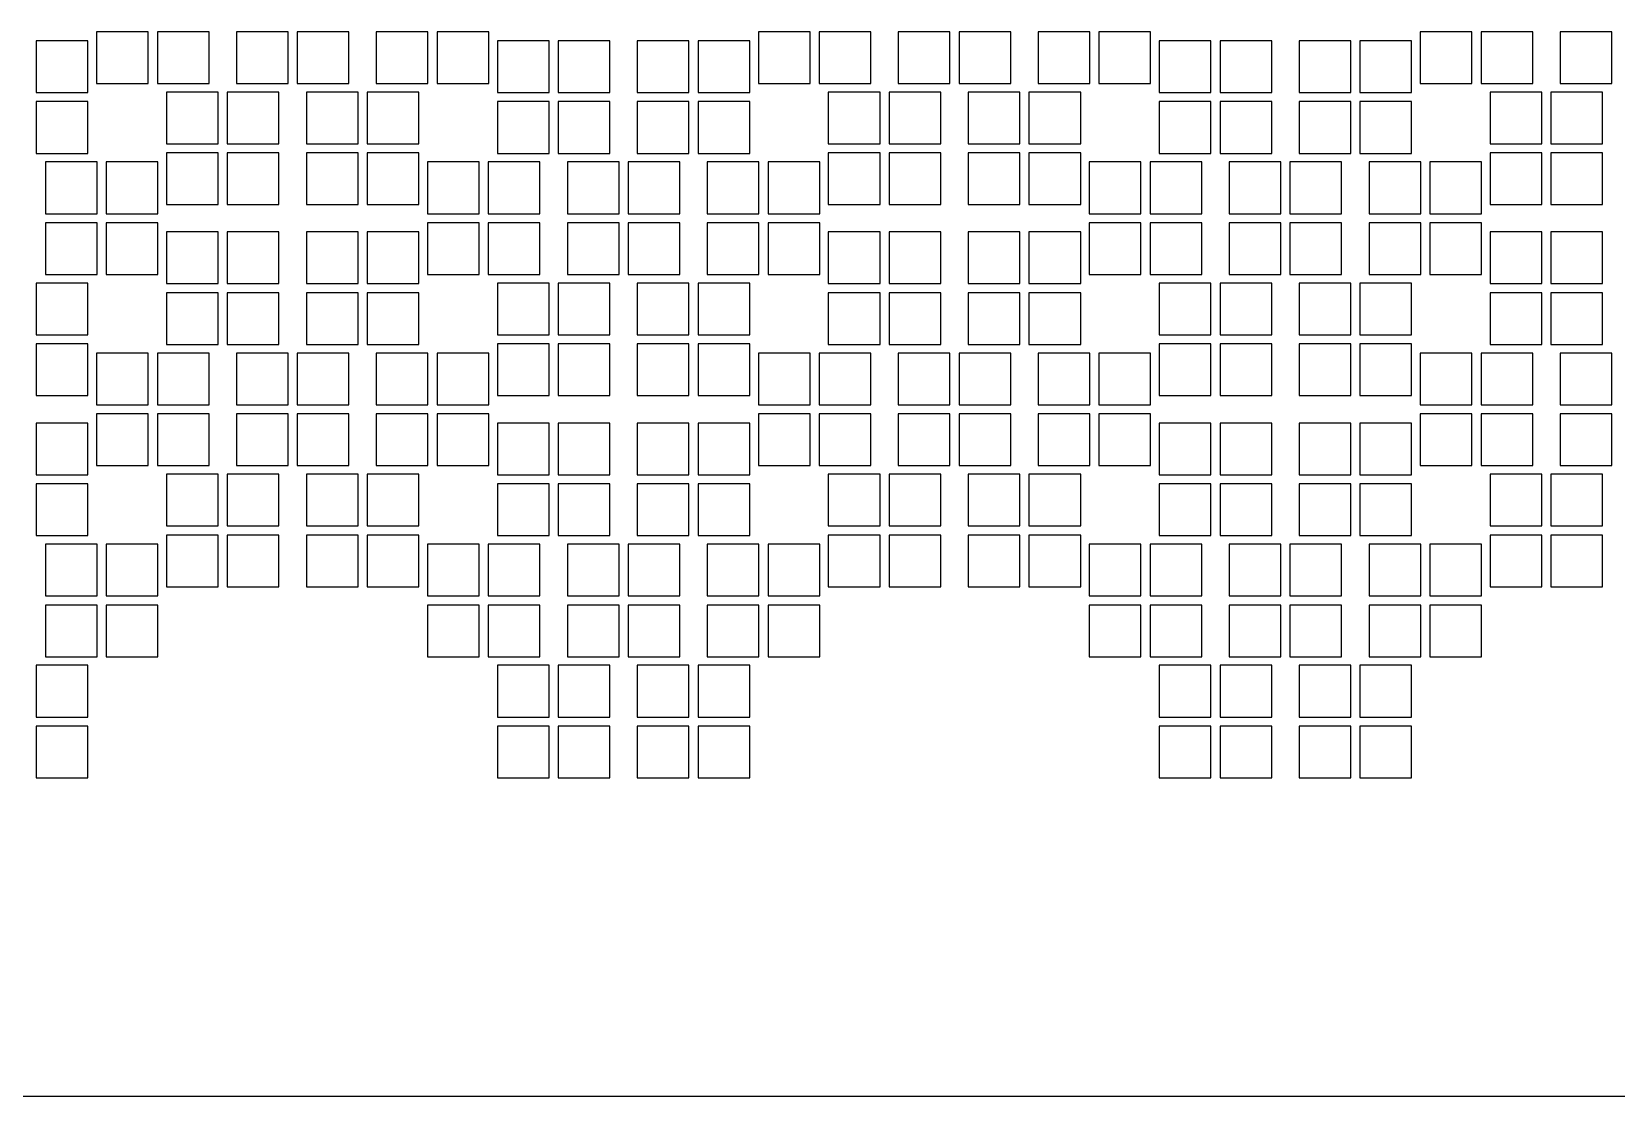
# Model space of a CAD drawing. Header units: millimetres. Extents: x -49 to 54, y -38 to 38.
# Drawn here: x -23.34 to 2.72, y -38 to -20.5 of the extents above; entities that cross this region are included whole.
import ezdxf

# ---------------------------------------------------------------- set-up
doc = ezdxf.new("R2010")
doc.units = ezdxf.units.MM

msp = doc.modelspace()

# ---------------------------------------------------------------- linework, layer by layer
for points in [[(-22.2715, -21.3471), (-21.4215, -21.3471), (-21.4215, -20.4971), (-22.2715, -20.4971), (-22.2715, -21.3471)], [(-21.2715, -21.3471), (-20.4215, -21.3471), (-20.4215, -20.4971), (-21.2715, -20.4971), (-21.2715, -21.3471)], [(-19.9715, -21.3471), (-19.1215, -21.3471), (-19.1215, -20.4971), (-19.9715, -20.4971), (-19.9715, -21.3471)], [(-18.9715, -21.3471), (-18.1215, -21.3471), (-18.1215, -20.4971), (-18.9715, -20.4971), (-18.9715, -21.3471)], [(-17.6715, -21.3471), (-16.8215, -21.3471), (-16.8215, -20.4971), (-17.6715, -20.4971), (-17.6715, -21.3471)], [(-16.6715, -21.3471), (-15.8215, -21.3471), (-15.8215, -20.4971), (-16.6715, -20.4971), (-16.6715, -21.3471)], [(-11.3878, -21.3471), (-10.5378, -21.3471), (-10.5378, -20.4971), (-11.3878, -20.4971), (-11.3878, -21.3471)], [(-10.3878, -21.3471), (-9.5378, -21.3471), (-9.5378, -20.4971), (-10.3878, -20.4971), (-10.3878, -21.3471)], [(-9.0878, -21.3471), (-8.2378, -21.3471), (-8.2378, -20.4971), (-9.0878, -20.4971), (-9.0878, -21.3471)], [(-8.0878, -21.3471), (-7.2378, -21.3471), (-7.2378, -20.4971), (-8.0878, -20.4971), (-8.0878, -21.3471)], [(-6.7878, -21.3471), (-5.9378, -21.3471), (-5.9378, -20.4971), (-6.7878, -20.4971), (-6.7878, -21.3471)], [(-5.7878, -21.3471), (-4.9378, -21.3471), (-4.9378, -20.4971), (-5.7878, -20.4971), (-5.7878, -21.3471)], [(-0.5041, -21.3471), (0.3459, -21.3471), (0.3459, -20.4971), (-0.5041, -20.4971), (-0.5041, -21.3471)], [(0.4959, -21.3471), (1.3459, -21.3471), (1.3459, -20.4971), (0.4959, -20.4971), (0.4959, -21.3471)], [(1.7959, -21.3471), (2.6459, -21.3471), (2.6459, -20.4971), (1.7959, -20.4971), (1.7959, -21.3471)], [(-23.2634, -21.4971), (-22.4134, -21.4971), (-22.4134, -20.6471), (-23.2634, -20.6471), (-23.2634, -21.4971)], [(-15.6796, -21.4971), (-14.8296, -21.4971), (-14.8296, -20.6471), (-15.6796, -20.6471), (-15.6796, -21.4971)], [(-14.6796, -21.4971), (-13.8296, -21.4971), (-13.8296, -20.6471), (-14.6796, -20.6471), (-14.6796, -21.4971)], [(-13.3796, -21.4971), (-12.5296, -21.4971), (-12.5296, -20.6471), (-13.3796, -20.6471), (-13.3796, -21.4971)], [(-12.3796, -21.4971), (-11.5296, -21.4971), (-11.5296, -20.6471), (-12.3796, -20.6471), (-12.3796, -21.4971)], [(-4.7959, -21.4971), (-3.9459, -21.4971), (-3.9459, -20.6471), (-4.7959, -20.6471), (-4.7959, -21.4971)], [(-3.7959, -21.4971), (-2.9459, -21.4971), (-2.9459, -20.6471), (-3.7959, -20.6471), (-3.7959, -21.4971)], [(-2.4959, -21.4971), (-1.6459, -21.4971), (-1.6459, -20.6471), (-2.4959, -20.6471), (-2.4959, -21.4971)], [(-1.4959, -21.4971), (-0.6459, -21.4971), (-0.6459, -20.6471), (-1.4959, -20.6471), (-1.4959, -21.4971)], [(-21.1215, -22.3389), (-20.2715, -22.3389), (-20.2715, -21.4889), (-21.1215, -21.4889), (-21.1215, -22.3389)], [(-20.1215, -22.3389), (-19.2715, -22.3389), (-19.2715, -21.4889), (-20.1215, -21.4889), (-20.1215, -22.3389)], [(-18.8215, -22.3389), (-17.9715, -22.3389), (-17.9715, -21.4889), (-18.8215, -21.4889), (-18.8215, -22.3389)], [(-17.8215, -22.3389), (-16.9715, -22.3389), (-16.9715, -21.4889), (-17.8215, -21.4889), (-17.8215, -22.3389)], [(-10.2378, -22.3389), (-9.3878, -22.3389), (-9.3878, -21.4889), (-10.2378, -21.4889), (-10.2378, -22.3389)], [(-9.2378, -22.3389), (-8.3878, -22.3389), (-8.3878, -21.4889), (-9.2378, -21.4889), (-9.2378, -22.3389)], [(-7.9378, -22.3389), (-7.0878, -22.3389), (-7.0878, -21.4889), (-7.9378, -21.4889), (-7.9378, -22.3389)], [(-6.9378, -22.3389), (-6.0878, -22.3389), (-6.0878, -21.4889), (-6.9378, -21.4889), (-6.9378, -22.3389)], [(0.6459, -22.3389), (1.4959, -22.3389), (1.4959, -21.4889), (0.6459, -21.4889), (0.6459, -22.3389)], [(1.6459, -22.3389), (2.4959, -22.3389), (2.4959, -21.4889), (1.6459, -21.4889), (1.6459, -22.3389)], [(-23.2634, -22.4971), (-22.4134, -22.4971), (-22.4134, -21.6471), (-23.2634, -21.6471), (-23.2634, -22.4971)], [(-15.6796, -22.4971), (-14.8296, -22.4971), (-14.8296, -21.6471), (-15.6796, -21.6471), (-15.6796, -22.4971)], [(-14.6796, -22.4971), (-13.8296, -22.4971), (-13.8296, -21.6471), (-14.6796, -21.6471), (-14.6796, -22.4971)], [(-13.3796, -22.4971), (-12.5296, -22.4971), (-12.5296, -21.6471), (-13.3796, -21.6471), (-13.3796, -22.4971)], [(-12.3796, -22.4971), (-11.5296, -22.4971), (-11.5296, -21.6471), (-12.3796, -21.6471), (-12.3796, -22.4971)], [(-4.7959, -22.4971), (-3.9459, -22.4971), (-3.9459, -21.6471), (-4.7959, -21.6471), (-4.7959, -22.4971)], [(-3.7959, -22.4971), (-2.9459, -22.4971), (-2.9459, -21.6471), (-3.7959, -21.6471), (-3.7959, -22.4971)], [(-2.4959, -22.4971), (-1.6459, -22.4971), (-1.6459, -21.6471), (-2.4959, -21.6471), (-2.4959, -22.4971)], [(-1.4959, -22.4971), (-0.6459, -22.4971), (-0.6459, -21.6471), (-1.4959, -21.6471), (-1.4959, -22.4971)], [(-23.1134, -23.4889), (-22.2634, -23.4889), (-22.2634, -22.6389), (-23.1134, -22.6389), (-23.1134, -23.4889)], [(-22.1134, -23.4889), (-21.2634, -23.4889), (-21.2634, -22.6389), (-22.1134, -22.6389), (-22.1134, -23.4889)], [(-21.1215, -23.3389), (-20.2715, -23.3389), (-20.2715, -22.4889), (-21.1215, -22.4889), (-21.1215, -23.3389)], [(-20.1215, -23.3389), (-19.2715, -23.3389), (-19.2715, -22.4889), (-20.1215, -22.4889), (-20.1215, -23.3389)], [(-18.8215, -23.3389), (-17.9715, -23.3389), (-17.9715, -22.4889), (-18.8215, -22.4889), (-18.8215, -23.3389)], [(-17.8215, -23.3389), (-16.9715, -23.3389), (-16.9715, -22.4889), (-17.8215, -22.4889), (-17.8215, -23.3389)], [(-16.8296, -23.4889), (-15.9796, -23.4889), (-15.9796, -22.6389), (-16.8296, -22.6389), (-16.8296, -23.4889)], [(-15.8296, -23.4889), (-14.9796, -23.4889), (-14.9796, -22.6389), (-15.8296, -22.6389), (-15.8296, -23.4889)], [(-14.5296, -23.4889), (-13.6796, -23.4889), (-13.6796, -22.6389), (-14.5296, -22.6389), (-14.5296, -23.4889)], [(-13.5296, -23.4889), (-12.6796, -23.4889), (-12.6796, -22.6389), (-13.5296, -22.6389), (-13.5296, -23.4889)], [(-12.2296, -23.4889), (-11.3796, -23.4889), (-11.3796, -22.6389), (-12.2296, -22.6389), (-12.2296, -23.4889)], [(-11.2296, -23.4889), (-10.3796, -23.4889), (-10.3796, -22.6389), (-11.2296, -22.6389), (-11.2296, -23.4889)], [(-10.2378, -23.3389), (-9.3878, -23.3389), (-9.3878, -22.4889), (-10.2378, -22.4889), (-10.2378, -23.3389)], [(-9.2378, -23.3389), (-8.3878, -23.3389), (-8.3878, -22.4889), (-9.2378, -22.4889), (-9.2378, -23.3389)], [(-7.9378, -23.3389), (-7.0878, -23.3389), (-7.0878, -22.4889), (-7.9378, -22.4889), (-7.9378, -23.3389)], [(-6.9378, -23.3389), (-6.0878, -23.3389), (-6.0878, -22.4889), (-6.9378, -22.4889), (-6.9378, -23.3389)], [(-5.9459, -23.4889), (-5.0959, -23.4889), (-5.0959, -22.6389), (-5.9459, -22.6389), (-5.9459, -23.4889)], [(-4.9459, -23.4889), (-4.0959, -23.4889), (-4.0959, -22.6389), (-4.9459, -22.6389), (-4.9459, -23.4889)], [(-3.6459, -23.4889), (-2.7959, -23.4889), (-2.7959, -22.6389), (-3.6459, -22.6389), (-3.6459, -23.4889)], [(-2.6459, -23.4889), (-1.7959, -23.4889), (-1.7959, -22.6389), (-2.6459, -22.6389), (-2.6459, -23.4889)], [(-1.3459, -23.4889), (-0.4959, -23.4889), (-0.4959, -22.6389), (-1.3459, -22.6389), (-1.3459, -23.4889)], [(-0.3459, -23.4889), (0.5041, -23.4889), (0.5041, -22.6389), (-0.3459, -22.6389), (-0.3459, -23.4889)], [(0.6459, -23.3389), (1.4959, -23.3389), (1.4959, -22.4889), (0.6459, -22.4889), (0.6459, -23.3389)], [(1.6459, -23.3389), (2.4959, -23.3389), (2.4959, -22.4889), (1.6459, -22.4889), (1.6459, -23.3389)], [(-23.1134, -24.4889), (-22.2634, -24.4889), (-22.2634, -23.6389), (-23.1134, -23.6389), (-23.1134, -24.4889)], [(-22.1134, -24.4889), (-21.2634, -24.4889), (-21.2634, -23.6389), (-22.1134, -23.6389), (-22.1134, -24.4889)], [(-16.8296, -24.4889), (-15.9796, -24.4889), (-15.9796, -23.6389), (-16.8296, -23.6389), (-16.8296, -24.4889)], [(-15.8296, -24.4889), (-14.9796, -24.4889), (-14.9796, -23.6389), (-15.8296, -23.6389), (-15.8296, -24.4889)], [(-14.5296, -24.4889), (-13.6796, -24.4889), (-13.6796, -23.6389), (-14.5296, -23.6389), (-14.5296, -24.4889)], [(-13.5296, -24.4889), (-12.6796, -24.4889), (-12.6796, -23.6389), (-13.5296, -23.6389), (-13.5296, -24.4889)], [(-12.2296, -24.4889), (-11.3796, -24.4889), (-11.3796, -23.6389), (-12.2296, -23.6389), (-12.2296, -24.4889)], [(-11.2296, -24.4889), (-10.3796, -24.4889), (-10.3796, -23.6389), (-11.2296, -23.6389), (-11.2296, -24.4889)], [(-5.9459, -24.4889), (-5.0959, -24.4889), (-5.0959, -23.6389), (-5.9459, -23.6389), (-5.9459, -24.4889)], [(-4.9459, -24.4889), (-4.0959, -24.4889), (-4.0959, -23.6389), (-4.9459, -23.6389), (-4.9459, -24.4889)], [(-3.6459, -24.4889), (-2.7959, -24.4889), (-2.7959, -23.6389), (-3.6459, -23.6389), (-3.6459, -24.4889)], [(-2.6459, -24.4889), (-1.7959, -24.4889), (-1.7959, -23.6389), (-2.6459, -23.6389), (-2.6459, -24.4889)], [(-1.3459, -24.4889), (-0.4959, -24.4889), (-0.4959, -23.6389), (-1.3459, -23.6389), (-1.3459, -24.4889)], [(-0.3459, -24.4889), (0.5041, -24.4889), (0.5041, -23.6389), (-0.3459, -23.6389), (-0.3459, -24.4889)], [(-21.1215, -24.6389), (-20.2715, -24.6389), (-20.2715, -23.7889), (-21.1215, -23.7889), (-21.1215, -24.6389)], [(-20.1215, -24.6389), (-19.2715, -24.6389), (-19.2715, -23.7889), (-20.1215, -23.7889), (-20.1215, -24.6389)], [(-18.8215, -24.6389), (-17.9715, -24.6389), (-17.9715, -23.7889), (-18.8215, -23.7889), (-18.8215, -24.6389)], [(-17.8215, -24.6389), (-16.9715, -24.6389), (-16.9715, -23.7889), (-17.8215, -23.7889), (-17.8215, -24.6389)], [(-10.2378, -24.6389), (-9.3878, -24.6389), (-9.3878, -23.7889), (-10.2378, -23.7889), (-10.2378, -24.6389)], [(-9.2378, -24.6389), (-8.3878, -24.6389), (-8.3878, -23.7889), (-9.2378, -23.7889), (-9.2378, -24.6389)], [(-7.9378, -24.6389), (-7.0878, -24.6389), (-7.0878, -23.7889), (-7.9378, -23.7889), (-7.9378, -24.6389)], [(-6.9378, -24.6389), (-6.0878, -24.6389), (-6.0878, -23.7889), (-6.9378, -23.7889), (-6.9378, -24.6389)], [(0.6459, -24.6389), (1.4959, -24.6389), (1.4959, -23.7889), (0.6459, -23.7889), (0.6459, -24.6389)], [(1.6459, -24.6389), (2.4959, -24.6389), (2.4959, -23.7889), (1.6459, -23.7889), (1.6459, -24.6389)], [(-23.2634, -25.4808), (-22.4134, -25.4808), (-22.4134, -24.6308), (-23.2634, -24.6308), (-23.2634, -25.4808)], [(-15.6796, -25.4808), (-14.8296, -25.4808), (-14.8296, -24.6308), (-15.6796, -24.6308), (-15.6796, -25.4808)], [(-14.6796, -25.4808), (-13.8296, -25.4808), (-13.8296, -24.6308), (-14.6796, -24.6308), (-14.6796, -25.4808)], [(-13.3796, -25.4808), (-12.5296, -25.4808), (-12.5296, -24.6308), (-13.3796, -24.6308), (-13.3796, -25.4808)], [(-12.3796, -25.4808), (-11.5296, -25.4808), (-11.5296, -24.6308), (-12.3796, -24.6308), (-12.3796, -25.4808)], [(-4.7959, -25.4808), (-3.9459, -25.4808), (-3.9459, -24.6308), (-4.7959, -24.6308), (-4.7959, -25.4808)], [(-3.7959, -25.4808), (-2.9459, -25.4808), (-2.9459, -24.6308), (-3.7959, -24.6308), (-3.7959, -25.4808)], [(-2.4959, -25.4808), (-1.6459, -25.4808), (-1.6459, -24.6308), (-2.4959, -24.6308), (-2.4959, -25.4808)], [(-1.4959, -25.4808), (-0.6459, -25.4808), (-0.6459, -24.6308), (-1.4959, -24.6308), (-1.4959, -25.4808)], [(-21.1215, -25.6389), (-20.2715, -25.6389), (-20.2715, -24.7889), (-21.1215, -24.7889), (-21.1215, -25.6389)], [(-20.1215, -25.6389), (-19.2715, -25.6389), (-19.2715, -24.7889), (-20.1215, -24.7889), (-20.1215, -25.6389)], [(-18.8215, -25.6389), (-17.9715, -25.6389), (-17.9715, -24.7889), (-18.8215, -24.7889), (-18.8215, -25.6389)], [(-17.8215, -25.6389), (-16.9715, -25.6389), (-16.9715, -24.7889), (-17.8215, -24.7889), (-17.8215, -25.6389)], [(-10.2378, -25.6389), (-9.3878, -25.6389), (-9.3878, -24.7889), (-10.2378, -24.7889), (-10.2378, -25.6389)], [(-9.2378, -25.6389), (-8.3878, -25.6389), (-8.3878, -24.7889), (-9.2378, -24.7889), (-9.2378, -25.6389)], [(-7.9378, -25.6389), (-7.0878, -25.6389), (-7.0878, -24.7889), (-7.9378, -24.7889), (-7.9378, -25.6389)], [(-6.9378, -25.6389), (-6.0878, -25.6389), (-6.0878, -24.7889), (-6.9378, -24.7889), (-6.9378, -25.6389)], [(0.6459, -25.6389), (1.4959, -25.6389), (1.4959, -24.7889), (0.6459, -24.7889), (0.6459, -25.6389)], [(1.6459, -25.6389), (2.4959, -25.6389), (2.4959, -24.7889), (1.6459, -24.7889), (1.6459, -25.6389)], [(-23.2634, -26.4808), (-22.4134, -26.4808), (-22.4134, -25.6308), (-23.2634, -25.6308), (-23.2634, -26.4808)], [(-22.2715, -26.6308), (-21.4215, -26.6308), (-21.4215, -25.7808), (-22.2715, -25.7808), (-22.2715, -26.6308)], [(-21.2715, -26.6308), (-20.4215, -26.6308), (-20.4215, -25.7808), (-21.2715, -25.7808), (-21.2715, -26.6308)], [(-19.9715, -26.6308), (-19.1215, -26.6308), (-19.1215, -25.7808), (-19.9715, -25.7808), (-19.9715, -26.6308)], [(-18.9715, -26.6308), (-18.1215, -26.6308), (-18.1215, -25.7808), (-18.9715, -25.7808), (-18.9715, -26.6308)], [(-17.6715, -26.6308), (-16.8215, -26.6308), (-16.8215, -25.7808), (-17.6715, -25.7808), (-17.6715, -26.6308)], [(-16.6715, -26.6308), (-15.8215, -26.6308), (-15.8215, -25.7808), (-16.6715, -25.7808), (-16.6715, -26.6308)], [(-15.6796, -26.4808), (-14.8296, -26.4808), (-14.8296, -25.6308), (-15.6796, -25.6308), (-15.6796, -26.4808)], [(-14.6796, -26.4808), (-13.8296, -26.4808), (-13.8296, -25.6308), (-14.6796, -25.6308), (-14.6796, -26.4808)], [(-13.3796, -26.4808), (-12.5296, -26.4808), (-12.5296, -25.6308), (-13.3796, -25.6308), (-13.3796, -26.4808)], [(-12.3796, -26.4808), (-11.5296, -26.4808), (-11.5296, -25.6308), (-12.3796, -25.6308), (-12.3796, -26.4808)], [(-11.3878, -26.6308), (-10.5378, -26.6308), (-10.5378, -25.7808), (-11.3878, -25.7808), (-11.3878, -26.6308)], [(-10.3878, -26.6308), (-9.5378, -26.6308), (-9.5378, -25.7808), (-10.3878, -25.7808), (-10.3878, -26.6308)], [(-9.0878, -26.6308), (-8.2378, -26.6308), (-8.2378, -25.7808), (-9.0878, -25.7808), (-9.0878, -26.6308)], [(-8.0878, -26.6308), (-7.2378, -26.6308), (-7.2378, -25.7808), (-8.0878, -25.7808), (-8.0878, -26.6308)], [(-6.7878, -26.6308), (-5.9378, -26.6308), (-5.9378, -25.7808), (-6.7878, -25.7808), (-6.7878, -26.6308)], [(-5.7878, -26.6308), (-4.9378, -26.6308), (-4.9378, -25.7808), (-5.7878, -25.7808), (-5.7878, -26.6308)], [(-4.7959, -26.4808), (-3.9459, -26.4808), (-3.9459, -25.6308), (-4.7959, -25.6308), (-4.7959, -26.4808)], [(-3.7959, -26.4808), (-2.9459, -26.4808), (-2.9459, -25.6308), (-3.7959, -25.6308), (-3.7959, -26.4808)], [(-2.4959, -26.4808), (-1.6459, -26.4808), (-1.6459, -25.6308), (-2.4959, -25.6308), (-2.4959, -26.4808)], [(-1.4959, -26.4808), (-0.6459, -26.4808), (-0.6459, -25.6308), (-1.4959, -25.6308), (-1.4959, -26.4808)], [(-0.5041, -26.6308), (0.3459, -26.6308), (0.3459, -25.7808), (-0.5041, -25.7808), (-0.5041, -26.6308)], [(0.4959, -26.6308), (1.3459, -26.6308), (1.3459, -25.7808), (0.4959, -25.7808), (0.4959, -26.6308)], [(1.7959, -26.6308), (2.6459, -26.6308), (2.6459, -25.7808), (1.7959, -25.7808), (1.7959, -26.6308)], [(-22.2715, -27.6308), (-21.4215, -27.6308), (-21.4215, -26.7808), (-22.2715, -26.7808), (-22.2715, -27.6308)], [(-21.2715, -27.6308), (-20.4215, -27.6308), (-20.4215, -26.7808), (-21.2715, -26.7808), (-21.2715, -27.6308)], [(-19.9715, -27.6308), (-19.1215, -27.6308), (-19.1215, -26.7808), (-19.9715, -26.7808), (-19.9715, -27.6308)], [(-18.9715, -27.6308), (-18.1215, -27.6308), (-18.1215, -26.7808), (-18.9715, -26.7808), (-18.9715, -27.6308)], [(-17.6715, -27.6308), (-16.8215, -27.6308), (-16.8215, -26.7808), (-17.6715, -26.7808), (-17.6715, -27.6308)], [(-16.6715, -27.6308), (-15.8215, -27.6308), (-15.8215, -26.7808), (-16.6715, -26.7808), (-16.6715, -27.6308)], [(-11.3878, -27.6308), (-10.5378, -27.6308), (-10.5378, -26.7808), (-11.3878, -26.7808), (-11.3878, -27.6308)], [(-10.3878, -27.6308), (-9.5378, -27.6308), (-9.5378, -26.7808), (-10.3878, -26.7808), (-10.3878, -27.6308)], [(-9.0878, -27.6308), (-8.2378, -27.6308), (-8.2378, -26.7808), (-9.0878, -26.7808), (-9.0878, -27.6308)], [(-8.0878, -27.6308), (-7.2378, -27.6308), (-7.2378, -26.7808), (-8.0878, -26.7808), (-8.0878, -27.6308)], [(-6.7878, -27.6308), (-5.9378, -27.6308), (-5.9378, -26.7808), (-6.7878, -26.7808), (-6.7878, -27.6308)], [(-5.7878, -27.6308), (-4.9378, -27.6308), (-4.9378, -26.7808), (-5.7878, -26.7808), (-5.7878, -27.6308)], [(-0.5041, -27.6308), (0.3459, -27.6308), (0.3459, -26.7808), (-0.5041, -26.7808), (-0.5041, -27.6308)], [(0.4959, -27.6308), (1.3459, -27.6308), (1.3459, -26.7808), (0.4959, -26.7808), (0.4959, -27.6308)], [(1.7959, -27.6308), (2.6459, -27.6308), (2.6459, -26.7808), (1.7959, -26.7808), (1.7959, -27.6308)], [(-23.2634, -27.7808), (-22.4134, -27.7808), (-22.4134, -26.9308), (-23.2634, -26.9308), (-23.2634, -27.7808)], [(-15.6796, -27.7808), (-14.8296, -27.7808), (-14.8296, -26.9308), (-15.6796, -26.9308), (-15.6796, -27.7808)], [(-14.6796, -27.7808), (-13.8296, -27.7808), (-13.8296, -26.9308), (-14.6796, -26.9308), (-14.6796, -27.7808)], [(-13.3796, -27.7808), (-12.5296, -27.7808), (-12.5296, -26.9308), (-13.3796, -26.9308), (-13.3796, -27.7808)], [(-12.3796, -27.7808), (-11.5296, -27.7808), (-11.5296, -26.9308), (-12.3796, -26.9308), (-12.3796, -27.7808)], [(-4.7959, -27.7808), (-3.9459, -27.7808), (-3.9459, -26.9308), (-4.7959, -26.9308), (-4.7959, -27.7808)], [(-3.7959, -27.7808), (-2.9459, -27.7808), (-2.9459, -26.9308), (-3.7959, -26.9308), (-3.7959, -27.7808)], [(-2.4959, -27.7808), (-1.6459, -27.7808), (-1.6459, -26.9308), (-2.4959, -26.9308), (-2.4959, -27.7808)], [(-1.4959, -27.7808), (-0.6459, -27.7808), (-0.6459, -26.9308), (-1.4959, -26.9308), (-1.4959, -27.7808)], [(-21.1215, -28.6227), (-20.2715, -28.6227), (-20.2715, -27.7727), (-21.1215, -27.7727), (-21.1215, -28.6227)], [(-20.1215, -28.6227), (-19.2715, -28.6227), (-19.2715, -27.7727), (-20.1215, -27.7727), (-20.1215, -28.6227)], [(-18.8215, -28.6227), (-17.9715, -28.6227), (-17.9715, -27.7727), (-18.8215, -27.7727), (-18.8215, -28.6227)], [(-17.8215, -28.6227), (-16.9715, -28.6227), (-16.9715, -27.7727), (-17.8215, -27.7727), (-17.8215, -28.6227)], [(-10.2378, -28.6227), (-9.3878, -28.6227), (-9.3878, -27.7727), (-10.2378, -27.7727), (-10.2378, -28.6227)], [(-9.2378, -28.6227), (-8.3878, -28.6227), (-8.3878, -27.7727), (-9.2378, -27.7727), (-9.2378, -28.6227)], [(-7.9378, -28.6227), (-7.0878, -28.6227), (-7.0878, -27.7727), (-7.9378, -27.7727), (-7.9378, -28.6227)], [(-6.9378, -28.6227), (-6.0878, -28.6227), (-6.0878, -27.7727), (-6.9378, -27.7727), (-6.9378, -28.6227)], [(0.6459, -28.6227), (1.4959, -28.6227), (1.4959, -27.7727), (0.6459, -27.7727), (0.6459, -28.6227)], [(1.6459, -28.6227), (2.4959, -28.6227), (2.4959, -27.7727), (1.6459, -27.7727), (1.6459, -28.6227)], [(-23.2634, -28.7808), (-22.4134, -28.7808), (-22.4134, -27.9308), (-23.2634, -27.9308), (-23.2634, -28.7808)], [(-15.6796, -28.7808), (-14.8296, -28.7808), (-14.8296, -27.9308), (-15.6796, -27.9308), (-15.6796, -28.7808)], [(-14.6796, -28.7808), (-13.8296, -28.7808), (-13.8296, -27.9308), (-14.6796, -27.9308), (-14.6796, -28.7808)], [(-13.3796, -28.7808), (-12.5296, -28.7808), (-12.5296, -27.9308), (-13.3796, -27.9308), (-13.3796, -28.7808)], [(-12.3796, -28.7808), (-11.5296, -28.7808), (-11.5296, -27.9308), (-12.3796, -27.9308), (-12.3796, -28.7808)], [(-4.7959, -28.7808), (-3.9459, -28.7808), (-3.9459, -27.9308), (-4.7959, -27.9308), (-4.7959, -28.7808)], [(-3.7959, -28.7808), (-2.9459, -28.7808), (-2.9459, -27.9308), (-3.7959, -27.9308), (-3.7959, -28.7808)], [(-2.4959, -28.7808), (-1.6459, -28.7808), (-1.6459, -27.9308), (-2.4959, -27.9308), (-2.4959, -28.7808)], [(-1.4959, -28.7808), (-0.6459, -28.7808), (-0.6459, -27.9308), (-1.4959, -27.9308), (-1.4959, -28.7808)], [(-23.1134, -29.7727), (-22.2634, -29.7727), (-22.2634, -28.9227), (-23.1134, -28.9227), (-23.1134, -29.7727)], [(-22.1134, -29.7727), (-21.2634, -29.7727), (-21.2634, -28.9227), (-22.1134, -28.9227), (-22.1134, -29.7727)], [(-21.1215, -29.6227), (-20.2715, -29.6227), (-20.2715, -28.7727), (-21.1215, -28.7727), (-21.1215, -29.6227)], [(-20.1215, -29.6227), (-19.2715, -29.6227), (-19.2715, -28.7727), (-20.1215, -28.7727), (-20.1215, -29.6227)], [(-18.8215, -29.6227), (-17.9715, -29.6227), (-17.9715, -28.7727), (-18.8215, -28.7727), (-18.8215, -29.6227)], [(-17.8215, -29.6227), (-16.9715, -29.6227), (-16.9715, -28.7727), (-17.8215, -28.7727), (-17.8215, -29.6227)], [(-16.8296, -29.7727), (-15.9796, -29.7727), (-15.9796, -28.9227), (-16.8296, -28.9227), (-16.8296, -29.7727)], [(-15.8296, -29.7727), (-14.9796, -29.7727), (-14.9796, -28.9227), (-15.8296, -28.9227), (-15.8296, -29.7727)], [(-14.5296, -29.7727), (-13.6796, -29.7727), (-13.6796, -28.9227), (-14.5296, -28.9227), (-14.5296, -29.7727)], [(-13.5296, -29.7727), (-12.6796, -29.7727), (-12.6796, -28.9227), (-13.5296, -28.9227), (-13.5296, -29.7727)], [(-12.2296, -29.7727), (-11.3796, -29.7727), (-11.3796, -28.9227), (-12.2296, -28.9227), (-12.2296, -29.7727)], [(-11.2296, -29.7727), (-10.3796, -29.7727), (-10.3796, -28.9227), (-11.2296, -28.9227), (-11.2296, -29.7727)], [(-10.2378, -29.6227), (-9.3878, -29.6227), (-9.3878, -28.7727), (-10.2378, -28.7727), (-10.2378, -29.6227)], [(-9.2378, -29.6227), (-8.3878, -29.6227), (-8.3878, -28.7727), (-9.2378, -28.7727), (-9.2378, -29.6227)], [(-7.9378, -29.6227), (-7.0878, -29.6227), (-7.0878, -28.7727), (-7.9378, -28.7727), (-7.9378, -29.6227)], [(-6.9378, -29.6227), (-6.0878, -29.6227), (-6.0878, -28.7727), (-6.9378, -28.7727), (-6.9378, -29.6227)], [(-5.9459, -29.7727), (-5.0959, -29.7727), (-5.0959, -28.9227), (-5.9459, -28.9227), (-5.9459, -29.7727)], [(-4.9459, -29.7727), (-4.0959, -29.7727), (-4.0959, -28.9227), (-4.9459, -28.9227), (-4.9459, -29.7727)], [(-3.6459, -29.7727), (-2.7959, -29.7727), (-2.7959, -28.9227), (-3.6459, -28.9227), (-3.6459, -29.7727)], [(-2.6459, -29.7727), (-1.7959, -29.7727), (-1.7959, -28.9227), (-2.6459, -28.9227), (-2.6459, -29.7727)], [(-1.3459, -29.7727), (-0.4959, -29.7727), (-0.4959, -28.9227), (-1.3459, -28.9227), (-1.3459, -29.7727)], [(-0.3459, -29.7727), (0.5041, -29.7727), (0.5041, -28.9227), (-0.3459, -28.9227), (-0.3459, -29.7727)], [(0.6459, -29.6227), (1.4959, -29.6227), (1.4959, -28.7727), (0.6459, -28.7727), (0.6459, -29.6227)], [(1.6459, -29.6227), (2.4959, -29.6227), (2.4959, -28.7727), (1.6459, -28.7727), (1.6459, -29.6227)], [(-23.1134, -30.7727), (-22.2634, -30.7727), (-22.2634, -29.9227), (-23.1134, -29.9227), (-23.1134, -30.7727)], [(-22.1134, -30.7727), (-21.2634, -30.7727), (-21.2634, -29.9227), (-22.1134, -29.9227), (-22.1134, -30.7727)], [(-16.8296, -30.7727), (-15.9796, -30.7727), (-15.9796, -29.9227), (-16.8296, -29.9227), (-16.8296, -30.7727)], [(-15.8296, -30.7727), (-14.9796, -30.7727), (-14.9796, -29.9227), (-15.8296, -29.9227), (-15.8296, -30.7727)], [(-14.5296, -30.7727), (-13.6796, -30.7727), (-13.6796, -29.9227), (-14.5296, -29.9227), (-14.5296, -30.7727)], [(-13.5296, -30.7727), (-12.6796, -30.7727), (-12.6796, -29.9227), (-13.5296, -29.9227), (-13.5296, -30.7727)], [(-12.2296, -30.7727), (-11.3796, -30.7727), (-11.3796, -29.9227), (-12.2296, -29.9227), (-12.2296, -30.7727)], [(-11.2296, -30.7727), (-10.3796, -30.7727), (-10.3796, -29.9227), (-11.2296, -29.9227), (-11.2296, -30.7727)], [(-5.9459, -30.7727), (-5.0959, -30.7727), (-5.0959, -29.9227), (-5.9459, -29.9227), (-5.9459, -30.7727)], [(-4.9459, -30.7727), (-4.0959, -30.7727), (-4.0959, -29.9227), (-4.9459, -29.9227), (-4.9459, -30.7727)], [(-3.6459, -30.7727), (-2.7959, -30.7727), (-2.7959, -29.9227), (-3.6459, -29.9227), (-3.6459, -30.7727)], [(-2.6459, -30.7727), (-1.7959, -30.7727), (-1.7959, -29.9227), (-2.6459, -29.9227), (-2.6459, -30.7727)], [(-1.3459, -30.7727), (-0.4959, -30.7727), (-0.4959, -29.9227), (-1.3459, -29.9227), (-1.3459, -30.7727)], [(-0.3459, -30.7727), (0.5041, -30.7727), (0.5041, -29.9227), (-0.3459, -29.9227), (-0.3459, -30.7727)], [(-23.2634, -31.7645), (-22.4134, -31.7645), (-22.4134, -30.9145), (-23.2634, -30.9145), (-23.2634, -31.7645)], [(-15.6796, -31.7645), (-14.8296, -31.7645), (-14.8296, -30.9145), (-15.6796, -30.9145), (-15.6796, -31.7645)], [(-14.6796, -31.7645), (-13.8296, -31.7645), (-13.8296, -30.9145), (-14.6796, -30.9145), (-14.6796, -31.7645)], [(-13.3796, -31.7645), (-12.5296, -31.7645), (-12.5296, -30.9145), (-13.3796, -30.9145), (-13.3796, -31.7645)], [(-12.3796, -31.7645), (-11.5296, -31.7645), (-11.5296, -30.9145), (-12.3796, -30.9145), (-12.3796, -31.7645)], [(-4.7959, -31.7645), (-3.9459, -31.7645), (-3.9459, -30.9145), (-4.7959, -30.9145), (-4.7959, -31.7645)], [(-3.7959, -31.7645), (-2.9459, -31.7645), (-2.9459, -30.9145), (-3.7959, -30.9145), (-3.7959, -31.7645)], [(-2.4959, -31.7645), (-1.6459, -31.7645), (-1.6459, -30.9145), (-2.4959, -30.9145), (-2.4959, -31.7645)], [(-1.4959, -31.7645), (-0.6459, -31.7645), (-0.6459, -30.9145), (-1.4959, -30.9145), (-1.4959, -31.7645)], [(-23.2634, -32.7645), (-22.4134, -32.7645), (-22.4134, -31.9145), (-23.2634, -31.9145), (-23.2634, -32.7645)], [(-15.6796, -32.7645), (-14.8296, -32.7645), (-14.8296, -31.9145), (-15.6796, -31.9145), (-15.6796, -32.7645)], [(-14.6796, -32.7645), (-13.8296, -32.7645), (-13.8296, -31.9145), (-14.6796, -31.9145), (-14.6796, -32.7645)], [(-13.3796, -32.7645), (-12.5296, -32.7645), (-12.5296, -31.9145), (-13.3796, -31.9145), (-13.3796, -32.7645)], [(-12.3796, -32.7645), (-11.5296, -32.7645), (-11.5296, -31.9145), (-12.3796, -31.9145), (-12.3796, -32.7645)], [(-4.7959, -32.7645), (-3.9459, -32.7645), (-3.9459, -31.9145), (-4.7959, -31.9145), (-4.7959, -32.7645)], [(-3.7959, -32.7645), (-2.9459, -32.7645), (-2.9459, -31.9145), (-3.7959, -31.9145), (-3.7959, -32.7645)], [(-2.4959, -32.7645), (-1.6459, -32.7645), (-1.6459, -31.9145), (-2.4959, -31.9145), (-2.4959, -32.7645)], [(-1.4959, -32.7645), (-0.6459, -32.7645), (-0.6459, -31.9145), (-1.4959, -31.9145), (-1.4959, -32.7645)]]:
    msp.add_lwpolyline(points, close=True)
msp.add_lwpolyline([(-47.85, -38), (52.85, -38)])

doc.saveas('drawing.dxf')
